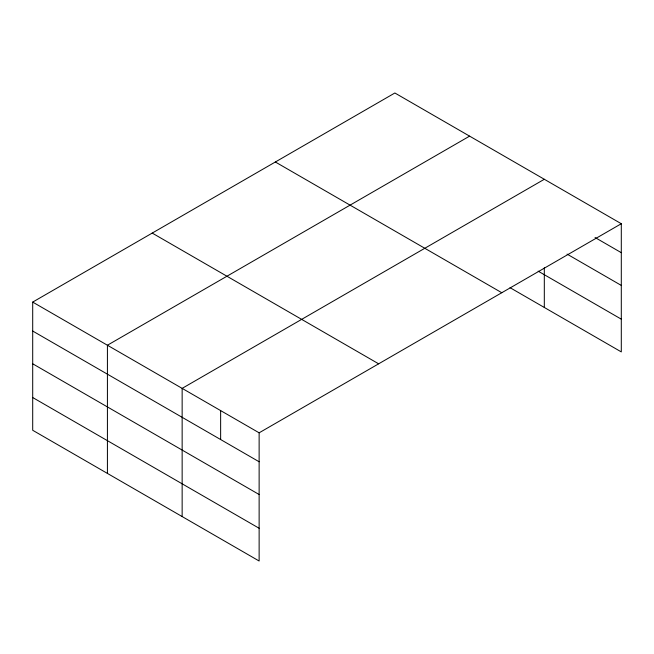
<?xml version="1.0" encoding="UTF-8"?>
<svg xmlns="http://www.w3.org/2000/svg" width="654" height="654" viewBox="0 0 654 654"><rect width="100%" height="100%" fill="white"/><g stroke="black" fill="none" stroke-linecap="round" stroke-linejoin="round"><path stroke-width="0.98" d="M510.03 287.67L621.3 351.909L621.3 223.725L394.869 92.991L32.7 302.091L32.7 430.275L259.131 561.009L259.131 432.817L32.7 302.091M469.588 136.138L107.419 345.23L107.419 473.414M544.316 179.278L182.147 388.37L182.147 516.562M259.131 432.817L621.3 223.725M595.058 237.516L621.3 252.673M567.059 254.104L621.3 285.422M538.16 271.157L621.3 319.16M275.35 161.996L501.781 292.722M152.218 233.086L378.65 363.82M32.7 331.038L259.131 461.765M32.7 363.788L259.131 494.514M32.7 397.526L259.131 528.26M544.316 267.764L544.316 307.462M220.635 410.598L220.635 439.545"/></g></svg>
